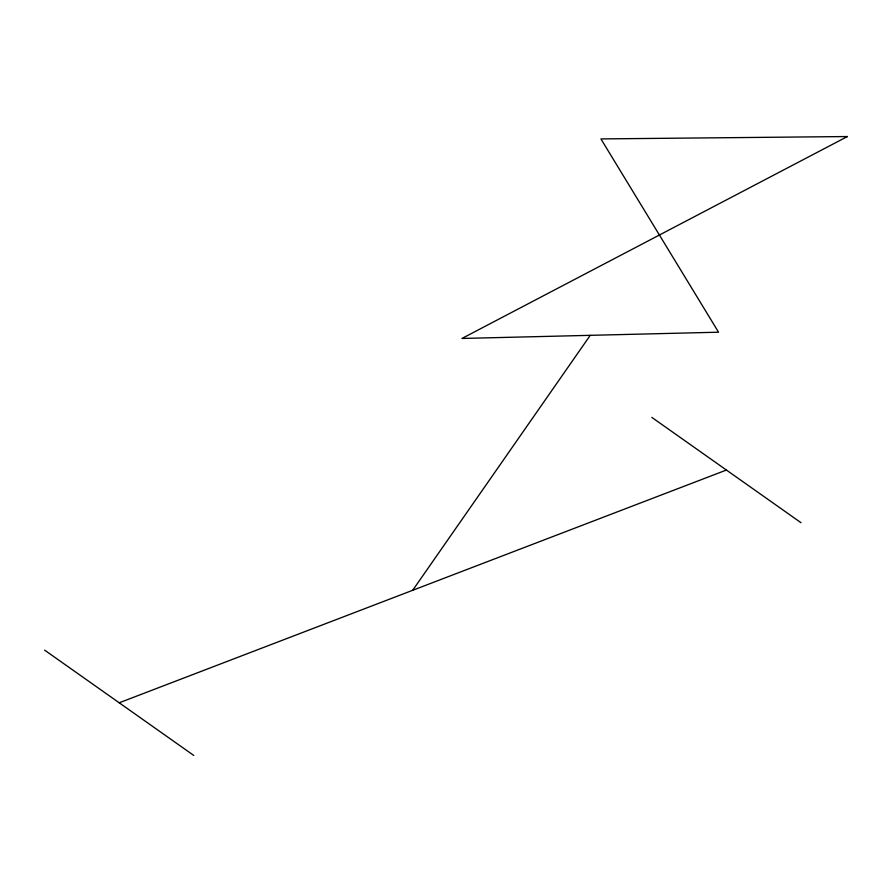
<?xml version="1.0" encoding="UTF-8"?>
<svg xmlns="http://www.w3.org/2000/svg" width="892" height="892" viewBox="0 0 892 892"><rect width="100%" height="100%" fill="white"/><g stroke="black" fill="none" stroke-linecap="round" stroke-linejoin="round"><path stroke-width="1.34" d="M412.684 590.292L590.248 335.325M119.194 702.796L726.411 470.039M651.818 417.378L801.016 522.712M44.6 650.123L193.798 755.457M847.4 136.543L461.956 338.458L718.551 332.203L600.929 138.918L847.4 136.543"/></g></svg>
